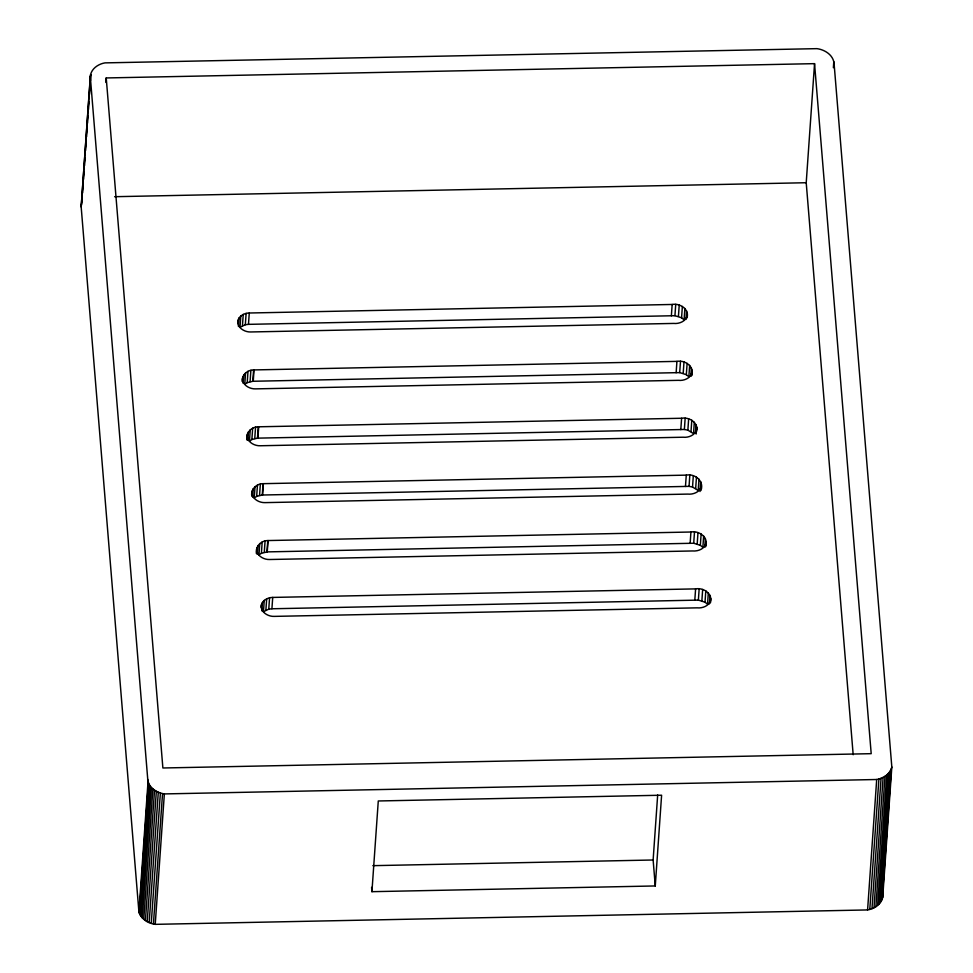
<?xml version="1.0" encoding="UTF-8"?>
<svg xmlns="http://www.w3.org/2000/svg" width="973" height="973" viewBox="0 0 973 973"><rect width="100%" height="100%" fill="white"/><g stroke="black" fill="none" stroke-linecap="round" stroke-linejoin="round"><path stroke-width="1.46" d="M81.173 206.945L90.294 76.526C90.854 69.022 98.066 64.011 104.987 62.88L816.919 48.65C824.727 49.635 833.192 54.95 834.068 63.391L891.827 767.016L882.706 897.447C881.112 904.404 874.265 908.77 867.588 909.937L155.23 924.35C148.249 923.328 140.963 919.059 138.92 911.932L81.173 206.945L90.538 74.787M82.243 198.966L81.416 205.218M82.656 192.909L83.192 185.32M83.617 179.251L84.152 171.674M84.566 165.605L85.101 158.027M85.636 150.438L86.159 142.861M86.585 136.792L87.12 129.202M87.546 123.145L88.069 115.556M88.494 109.487L89.03 101.91M89.552 94.32L89.978 88.263M90.513 80.674L90.939 74.605M105.911 82.474L106.227 77.949L814.547 63.646L871.2 753.674L162.88 767.989L106.227 77.949M138.92 911.932L148.042 781.501M139.297 913.148L148.419 782.718L147.616 779.251M140.076 914.815L149.197 784.384L148.419 782.718M141.085 916.408L150.207 785.989L149.197 784.384M142.326 917.916L151.447 787.485L150.207 785.989M143.773 919.315L152.895 788.884L151.447 787.485M145.415 920.567L154.537 790.149L152.895 788.884M147.227 921.686L156.337 791.256L154.537 790.149M149.173 922.635L158.295 792.217L156.337 791.256M151.253 923.426L160.375 792.995L158.295 792.217M153.418 924.022L162.54 793.591L160.375 792.995M155.23 924.35L164.352 793.919L162.54 793.591M237.789 323.109C237.217 316.894 243.724 312.978 249.27 313.002L672.161 304.464C679.896 302.968 689.626 309.207 687.023 317.903M238.434 326.466L239.017 317.964M240.818 315.957L240.027 327.305L245.33 324.739L248.48 324.35L674.934 315.702L681.574 317.782L684.092 319.813L684.883 308.465M242.447 325.748L243.238 314.401M245.33 324.739L246.12 313.391M242.326 381.404C241.499 374.763 247.762 369.716 254.038 369.922L676.928 361.372C684.907 359.815 694.625 366.444 691.742 375.31M242.447 381.44L242.751 377.183M243.189 383.374L243.785 374.873M248.48 324.35L249.27 313.002M245.573 372.866L244.782 384.213L247.203 382.657L252.81 381.27L679.701 372.61L686.33 374.69L688.86 376.721L689.65 365.374M247.203 382.657L247.993 371.309M250.085 381.647L250.888 370.299M246.899 439.699C245.707 432.62 251.703 426.49 258.709 426.794L681.599 418.256C689.334 416.76 699.052 422.987 696.461 431.696M247.142 439.893L247.422 434.055M247.86 440.258L248.456 431.744M252.81 381.27L253.6 369.922M253.248 381.258L254.038 369.922M250.243 429.75L249.453 441.085L251.873 439.528L257.48 438.142L684.372 429.482L687.862 430.163L693.53 433.593L694.321 422.258M251.873 439.528L252.664 428.193M254.756 438.519L255.558 427.183M251.788 496.23C250.535 489.297 256.629 483.447 263.379 483.666L686.269 475.128C695.05 473.365 704.367 481.197 700.974 490.477M251.91 495.184L252.214 490.927M252.652 497.13L253.248 488.616M257.48 438.142L258.271 426.806M257.918 438.142L258.709 426.794M255.035 486.622L254.245 497.957L256.665 496.4L262.272 495.014L689.042 486.366L692.533 487.035L698.2 490.477L698.991 479.13M256.665 496.4L257.456 485.065M259.548 495.391L260.35 484.055M256.422 553.491C255.242 546.461 261.105 540.441 268.049 540.55L690.927 532.012C698.967 530.431 708.502 537.072 705.753 545.938M256.653 553.686L256.933 547.86M257.383 554.051L257.979 545.549M262.272 495.014L263.063 483.678M262.588 495.014L263.379 483.666M259.767 543.542L258.976 554.878L261.396 553.321L267.247 551.886L693.713 543.238L700.341 545.33L702.871 547.349L703.661 536.014M261.396 553.321L262.187 541.985M264.279 552.323L265.07 540.976M261.226 607.529C260.655 601.314 267.161 597.398 272.72 597.422L695.598 588.884C703.637 587.315 713.173 593.944 710.412 602.81M261.871 610.886L262.467 602.384M266.991 551.934L267.782 540.599M267.247 551.886L268.049 540.55M264.255 600.377L263.464 611.713L268.767 609.159L271.917 608.77L698.371 600.11L705.011 602.202L707.541 604.221L708.332 592.885M265.884 610.156L266.675 598.821M268.767 609.159L269.557 597.811M271.917 608.77L272.72 597.422M371.929 891.682L378.278 800.974L661.604 795.221L655.267 885.953L371.929 891.682L371.577 887.352M671.37 315.811L672.161 304.464M674.934 315.702L675.724 304.354M678.436 316.371L679.227 305.036M676.138 372.72L676.928 361.372M681.574 317.782L682.365 306.446M679.701 372.61L680.492 361.263M685.989 319.448L686.585 310.934M683.192 373.291L683.995 361.944M680.796 429.592L681.599 418.256M686.33 374.69L687.133 363.355M655.267 885.953L653.126 859.998L657.675 794.977M684.372 429.482L685.162 418.147M690.757 376.356L691.353 367.855M691.56 375.748L691.961 370.081M687.862 430.163L688.653 418.828M685.466 486.476L686.269 475.128M691 431.574L691.803 420.227M689.042 486.366L689.833 475.019M695.427 433.228L696.023 424.727M692.533 487.035L693.323 475.7M696.133 434.043L696.632 426.952M690.137 543.348L690.927 532.012M695.671 488.446L696.473 477.111M693.713 543.238L694.503 531.903M700.001 491.523L700.694 481.599M697.203 543.919L697.994 532.572M694.807 600.219L695.598 588.884M700.341 545.33L701.132 533.982M698.371 600.11L699.173 588.774M704.768 546.984L705.364 538.483M701.874 600.791L702.664 589.456M705.607 546.765L706.045 541.681M705.011 602.202L705.802 590.866M709.439 603.868L710.035 595.354M853.175 754.732L806.216 182.729L814.547 63.646M833.375 67.721L833.788 61.652M867.588 909.937L876.697 779.507C883.387 778.339 890.234 773.985 891.827 767.016M869.789 909.427L878.911 778.996M871.966 908.709L881.076 778.278M873.997 907.797L883.119 777.378M875.882 906.714L884.992 776.296M877.573 905.474L886.695 775.043M879.081 904.087L888.191 773.657M880.358 902.567L889.468 772.136M881.392 900.937L890.514 770.507M882.183 899.222L891.304 768.792M237.984 320.275C236.475 327.451 244.491 332.304 250.827 331.963L673.717 323.425C679.738 324.167 687.546 320.555 687.327 313.659M261.421 604.695C259.913 611.871 267.928 616.724 274.277 616.383L697.155 607.845C702.993 608.526 710.667 605.23 710.716 598.565M692.083 370.567C692.314 377.475 684.505 381.088 678.485 380.334L255.595 388.872C249.684 389.139 242.35 385.101 242.532 378.57M696.753 427.439C696.984 434.347 689.176 437.959 683.155 437.218L260.265 445.756C254.354 446.023 247.02 441.973 247.203 435.442M701.375 484.809C701.326 491.474 693.652 494.771 687.826 494.089L264.936 502.627C259.061 502.834 251.812 498.808 251.983 492.314M705.814 543.931C703.917 549.271 697.75 551.448 692.484 550.961L269.606 559.511C263.744 559.791 256.544 555.692 256.714 549.234M114.619 196.704L806.216 182.729M164.352 793.919L876.697 779.507M372.829 865.666L653.126 859.998M882.329 892.898L882.706 897.447M147.884 781.003L90.294 76.526"/></g></svg>
